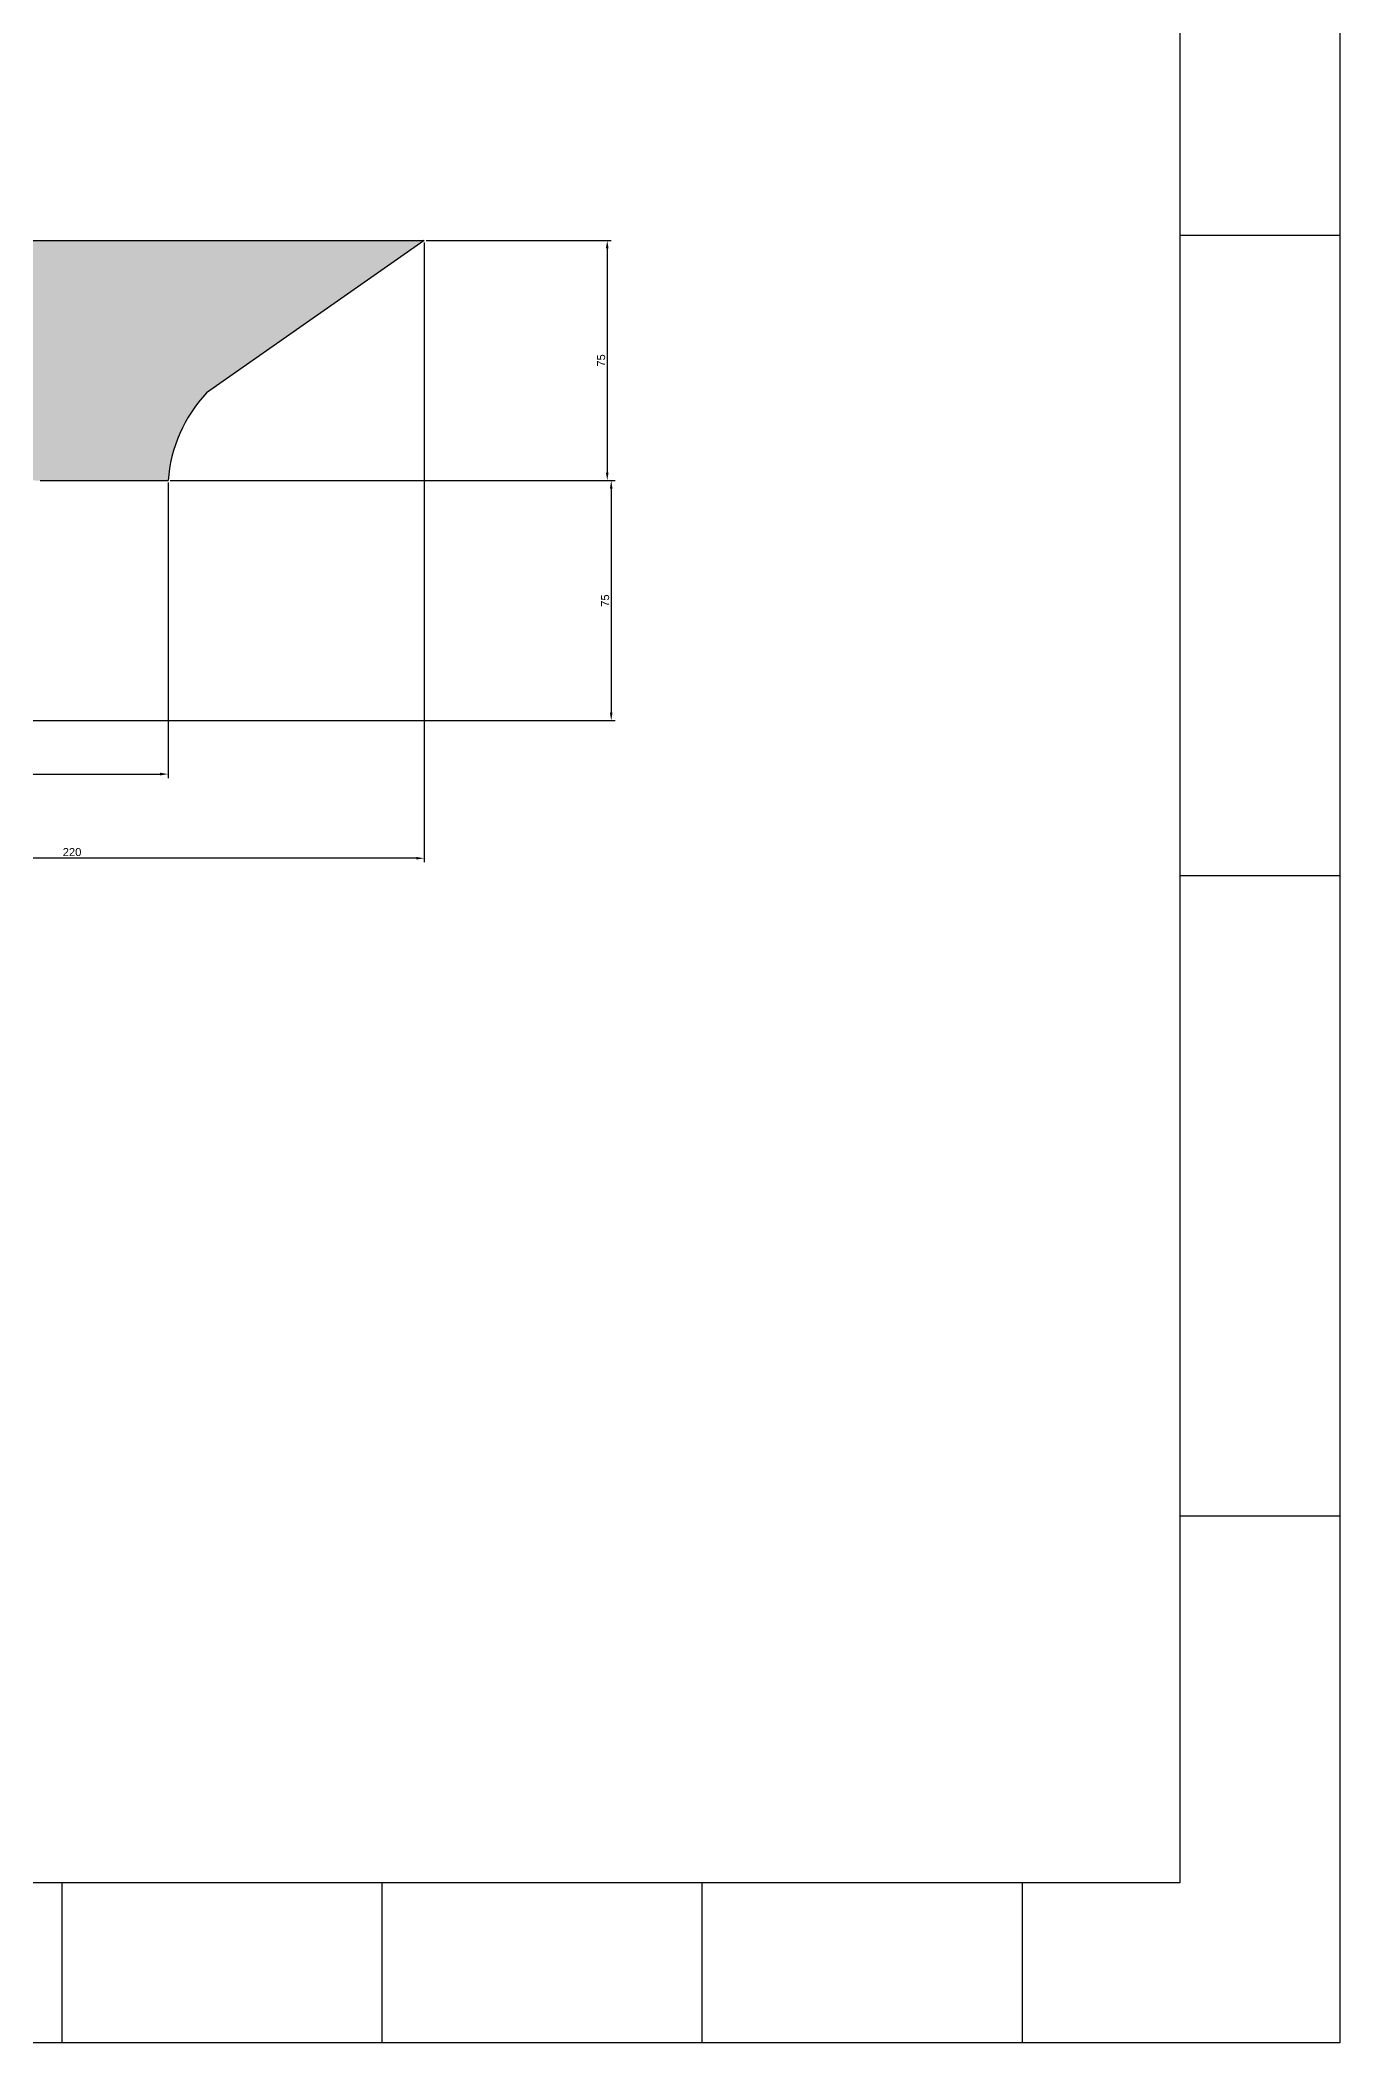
# Model space of a CAD drawing. Header units: millimetres. Extents: x 1553 to 2551, y 517 to 1646.
# Drawn here: x 2145 to 2551, y 517 to 1142 of the extents above; entities that cross this region are included whole.
import ezdxf

# ---------------------------------------------------------------- set-up
doc = ezdxf.new("R2010")
doc.units = ezdxf.units.MM
doc.styles.get("Standard").update_dxf_attribs({"font": 'arial.ttf'})
doc.dimstyles.new('ISO-25', dxfattribs={"dimtxt": 2.5, "dimasz": 2.5, "dimexe": 1.25, "dimexo": 0.625, "dimtad": 1, "dimtxsty": 'Standard', "dimcen": 2.5, "dimadec": 0, "dimazin": 0, "dimtfac": 1, "dimtmove": 0, "dimatfit": 3, "dimfxl": 1, "dimarcsym": 0})

# ---------------------------------------------------------------- blocks, each defined once
blk = doc.blocks.new('*D48')
at = {"color": 0, "lineweight": -2, "transparency": 16777216}
for p, q in [((2185.21, 1004.1), (2185.21, 911.79)), ((2045.21, 929.1), (2045.21, 911.79)), ((2047.71, 913.04), (2182.71, 913.04))]:
    blk.add_line(p, q, dxfattribs=at)
at = {"color": 0, "transparency": 16777216}
for points in [[(2047.71, 913.45), (2047.71, 912.62), (2045.21, 913.04)], [(2182.71, 913.45), (2182.71, 912.62), (2185.21, 913.04)]]:
    blk.add_solid(points, dxfattribs=at)
at = {"layer": 'Defpoints', "color": 0, "transparency": 16777216}
for p in [(2185.21, 1004.73), (2045.21, 929.73), (2185.21, 913.04)]:
    blk.add_point(p, dxfattribs=at)
at = {"color": 0, "transparency": 16777216, "insert": (2115.21, 914.94), "char_height": 2.5, "attachment_point": 5}
blk.add_mtext('140', dxfattribs=at)
blk = doc.blocks.new('*D49')
at = {"color": 0, "lineweight": -2, "transparency": 16777216}
for p, q in [((2265.21, 1079.1), (2265.21, 885.5)), ((2045.21, 929.1), (2045.21, 885.5)), ((2262.71, 886.75), (2047.71, 886.75))]:
    blk.add_line(p, q, dxfattribs=at)
at = {"color": 0, "transparency": 16777216}
for points in [[(2047.71, 887.17), (2047.71, 886.34), (2045.21, 886.75)], [(2262.71, 887.17), (2262.71, 886.34), (2265.21, 886.75)]]:
    blk.add_solid(points, dxfattribs=at)
at = {"layer": 'Defpoints', "color": 0, "transparency": 16777216}
for p in [(2265.21, 1079.73), (2045.21, 929.73), (2045.21, 886.75)]:
    blk.add_point(p, dxfattribs=at)
at = {"color": 0, "transparency": 16777216, "insert": (2155.21, 888.66), "char_height": 2.5, "attachment_point": 5}
blk.add_mtext('220', dxfattribs=at)
blk = doc.blocks.new('*D58')
at = {"color": 0, "lineweight": -2, "transparency": 16777216}
for p, q in [((2265.84, 1079.73), (2323.64, 1079.73)), ((2322.39, 1077.23), (2322.39, 1007.23)), ((2185.84, 1004.73), (2323.64, 1004.73))]:
    blk.add_line(p, q, dxfattribs=at)
at = {"color": 0, "transparency": 16777216}
for points in [[(2321.97, 1077.23), (2322.8, 1077.23), (2322.39, 1079.73)], [(2321.97, 1007.23), (2322.8, 1007.23), (2322.39, 1004.73)]]:
    blk.add_solid(points, dxfattribs=at)
at = {"layer": 'Defpoints', "color": 0, "transparency": 16777216}
for p in [(2265.21, 1079.73), (2185.21, 1004.73), (2322.39, 1004.73)]:
    blk.add_point(p, dxfattribs=at)
at = {"color": 0, "transparency": 16777216, "insert": (2320.49, 1042.23), "char_height": 2.5, "attachment_point": 5, "rotation": 90}
blk.add_mtext('75', dxfattribs=at)
blk = doc.blocks.new('*D59')
at = {"color": 0, "lineweight": -2, "transparency": 16777216}
for p, q in [((2185.84, 1004.73), (2324.89, 1004.73)), ((2323.64, 1002.23), (2323.64, 932.23)), ((2045.84, 929.73), (2324.89, 929.73))]:
    blk.add_line(p, q, dxfattribs=at)
at = {"color": 0, "transparency": 16777216}
for points in [[(2323.22, 1002.23), (2324.05, 1002.23), (2323.64, 1004.73)], [(2323.22, 932.23), (2324.05, 932.23), (2323.64, 929.73)]]:
    blk.add_solid(points, dxfattribs=at)
at = {"layer": 'Defpoints', "color": 0, "transparency": 16777216}
for p in [(2185.21, 1004.73), (2045.21, 929.73), (2323.64, 929.73)]:
    blk.add_point(p, dxfattribs=at)
at = {"color": 0, "transparency": 16777216, "insert": (2321.74, 967.23), "char_height": 2.5, "attachment_point": 5, "rotation": 90}
blk.add_mtext('75', dxfattribs=at)

msp = doc.modelspace()

# ---------------------------------------------------------------- hatches: boundary and pattern name
h = msp.add_hatch(color=256)
h.set_gradient(color1=(147, 149, 152), color2=(0, 0, 0), tint=1, name='INVCYLINDER')
h.paths.add_polyline_path([(1978.214, 1079.727), (1825.214, 1079.727), (1893.2, 1032.123, -0.1710532), (1905.214, 1004.727), (1945.214, 1004.727, -0.3510004), (2045.214, 929.727, -0.3510004), (2145.214, 1004.727), (2185.214, 1004.727, -0.1710532), (2197.228, 1032.123), (2265.214, 1079.727), (2112.214, 1079.727, -0.3918481), (2072.402, 1042.727), (2068.135, 1042.727), (2058.308, 1069.727), (2057.214, 1057.223, 0.1032437), (2045.214, 1059.727, 0.1032437), (2033.214, 1057.223), (2032.12, 1069.727), (2022.293, 1042.727), (2018.177, 1042.727, -0.3929392)])
h.paths.add_polyline_path([(1876.986, 1060.025), (1878.95, 1066.254), (1874.036, 1067.803), (1872.072, 1061.574)], flags=24)
h.paths.add_polyline_path([(1956.156, 1058.666), (1956.156, 1063.801), (1951.004, 1063.801), (1951.004, 1058.666)], flags=24)
h.paths.add_polyline_path([(1966.932, 1072.054), (1966.932, 1077.188), (1961.78, 1077.188), (1961.78, 1072.054)], flags=24)
h.paths.add_polyline_path([(2132.295, 1052.171), (2132.295, 1057.306), (2127.143, 1057.306), (2127.143, 1052.171)], flags=24)
h.paths.add_polyline_path([(2042.498, 1035.381), (2045.028, 1028.154), (2049.89, 1029.856), (2047.361, 1037.083)], flags=24)

# ---------------------------------------------------------------- linework, layer by layer
for p, q in [((2112.214, 1079.727), (2265.214, 1079.727)), ((2265.214, 1079.727), (2197.228, 1032.123)), ((2501.273, 1081.344), (2551.273, 1081.344)), ((2145.214, 1004.727), (2185.214, 1004.727)), ((2501.273, 881.344), (2551.273, 881.344)), ((2501.273, 681.344), (2551.273, 681.344)), ((2151.975, 566.687), (2151.975, 516.687)), ((2251.975, 566.687), (2251.975, 516.687)), ((2351.975, 566.687), (2351.975, 516.687)), ((2451.975, 566.687), (2451.975, 516.687))]:
    msp.add_line(p, q)
for points in [[(1552.678, 1646.001), (2551.273, 1646.001), (2551.273, 516.687), (1552.678, 516.687)], [(1602.678, 1596.001), (2501.273, 1596.001), (2501.273, 566.687), (1602.678, 566.687)]]:
    msp.add_lwpolyline(points, close=True)
msp.add_arc((2230.09, 1001.38), 45, 136.907319, 175.734065)

# ---------------------------------------------------------------- dimensions: what is measured, and where the dimension line sits
for base, p1, p2, picture, middle in [((2045.214, 886.755), (2265.214, 1079.727), (2045.214, 929.727), '*D49', (2155.214, 888.656)), ((2185.214, 913.038), (2045.214, 929.727), (2185.214, 1004.727), '*D48', (2115.214, 914.939))]:
    dim = msp.add_linear_dim(base=base, p1=p1, p2=p2, dimstyle='ISO-25')
    dim.commit()
    dim.dimension.update_dxf_attribs({"geometry": picture, "text_midpoint": middle})
for base, p1, p2, picture, middle in [((2322.388, 1004.727), (2265.214, 1079.727), (2185.214, 1004.727), '*D58', (2320.491, 1042.227)), ((2323.638, 929.727), (2185.214, 1004.727), (2045.214, 929.727), '*D59', (2321.741, 967.227))]:
    dim = msp.add_linear_dim(base=base, p1=p1, p2=p2, angle=90, dimstyle='ISO-25')
    dim.commit()
    dim.dimension.update_dxf_attribs({"geometry": picture, "text_midpoint": middle})

doc.saveas('drawing.dxf')
